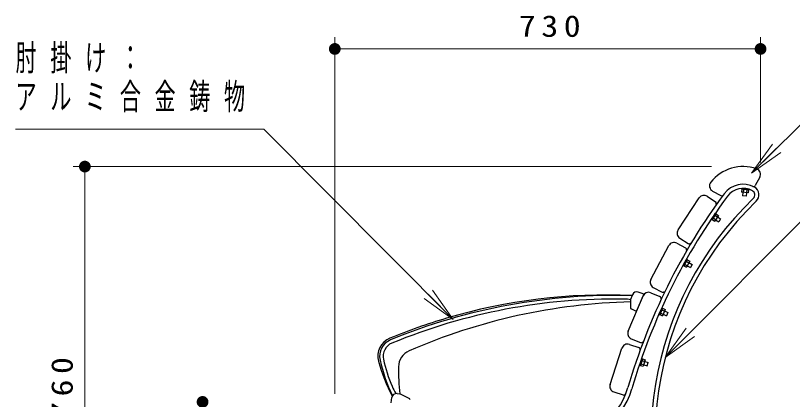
# Model space of a CAD drawing. Units: millimetres on the paper, scale 1:20. Extents: x -365 to 12, y -47 to 257.
# Drawn here: x -151.4 to -85.4, y 121.8 to 154.4 of the extents above; entities that cross this region are included whole.
import ezdxf

# ---------------------------------------------------------------- set-up
doc = ezdxf.new("R2010")
doc.units = ezdxf.units.MM
doc.layers.add('LY_1', color=7, linetype='Continuous', lineweight=25)
doc.styles.add('ＭＳ ゴシック', font='')
doc.styles.get('ＭＳ ゴシック').set_extended_font_data('MS Gothic')

# ---------------------------------------------------------------- blocks, each defined once
blk = doc.blocks.new('filled_dot')
at = {"color": 0, "linetype": 'Continuous', "lineweight": -2, "const_width": 1.25}
blk.add_lwpolyline([(-0.625, 0, 1), (0.625, 0, 1)], format="xyb", close=True, dxfattribs=at)

msp = doc.modelspace()

# ---------------------------------------------------------------- linework, layer by layer
at = {"layer": 'LY_1', "lineweight": 13}
for p, q in [((-124.322, 122.263), (-124.322, 152.586)), ((-88.151, 141.921), (-88.151, 152.586)), ((-124.322, 151.586), (-88.151, 151.586)), ((-88.92, 141.039), (-87.135, 143.502)), ((-88.92, 141.039), (-86.784, 143.146)), ((-86.433, 142.79), (-88.92, 141.039)), ((-92.305, 141.586), (-146.558, 141.586)), ((-145.558, 103.586), (-145.558, 141.586)), ((-114.261, 128.6), (-116.377, 130.726)), ((-116.023, 131.079), (-114.261, 128.6)), ((-114.261, 128.6), (-116.732, 130.373)), ((-96.242, 125.363), (-94.478, 127.839)), ((-96.242, 125.363), (-94.124, 127.486)), ((-93.77, 127.133), (-96.242, 125.363))]:
    msp.add_line(p, q, dxfattribs=at)
at = {"layer": 'LY_1'}
for p, q in [((-88.213, 140.681), (-88.603, 139.967)), ((-92.228, 139.506), (-91.518, 139.118)), ((-89.753, 139.655), (-89.78, 139.406)), ((-89.206, 139.344), (-89.78, 139.406)), ((-89.761, 139.731), (-89.769, 139.656)), ((-89.163, 139.591), (-89.769, 139.656)), ((-89.155, 139.665), (-89.761, 139.731)), ((-89.642, 139.391), (-89.674, 139.096)), ((-89.61, 139.639), (-89.636, 139.391)), ((-89.501, 139.703), (-89.489, 139.626)), ((-89.423, 139.619), (-89.435, 139.696)), ((-89.344, 139.359), (-89.376, 139.064)), ((-89.323, 139.608), (-89.35, 139.359)), ((-89.179, 139.592), (-89.206, 139.344)), ((-89.155, 139.665), (-89.163, 139.591)), ((-95.155, 136.197), (-93.377, 138.917)), ((-92.685, 139.062), (-91.973, 138.597)), ((-89.376, 139.064), (-89.674, 139.096)), ((-91.996, 137.632), (-92.329, 137.121)), ((-91.933, 137.591), (-92.266, 137.08)), ((-92.186, 137.34), (-92.112, 137.316)), ((-92.076, 137.372), (-92.15, 137.396)), ((-91.732, 137.44), (-92.048, 136.957)), ((-92.021, 137.456), (-91.811, 137.319)), ((-91.995, 137.632), (-91.933, 137.591)), ((-91.942, 137.577), (-91.732, 137.44)), ((-91.808, 137.324), (-91.544, 137.152)), ((-92.329, 137.121), (-92.266, 137.08)), ((-92.257, 137.094), (-92.048, 136.957)), ((-92.179, 137.215), (-91.969, 137.078)), ((-91.972, 137.073), (-91.708, 136.901)), ((-91.544, 137.152), (-91.708, 136.901)), ((-95.01, 135.505), (-94.299, 135.04)), ((-97.47, 131.996), (-95.943, 134.865)), ((-95.267, 135.071), (-94.516, 134.672)), ((-94.452, 133.708), (-94.739, 133.17)), ((-94.386, 133.673), (-94.672, 133.135)), ((-94.616, 133.401), (-94.54, 133.383)), ((-94.509, 133.442), (-94.584, 133.46)), ((-94.461, 133.531), (-94.24, 133.414)), ((-94.452, 133.708), (-94.386, 133.673)), ((-94.173, 133.541), (-94.444, 133.031)), ((-94.393, 133.659), (-94.173, 133.541)), ((-94.238, 133.419), (-93.959, 133.27)), ((-94.739, 133.17), (-94.672, 133.135)), ((-94.665, 133.149), (-94.444, 133.031)), ((-94.597, 133.276), (-94.376, 133.159)), ((-94.379, 133.154), (-94.101, 133.006)), ((-93.959, 133.27), (-94.1, 133.006)), ((-99.042, 130.697), (-99.128, 130.497)), ((-98.091, 130.697), (-98.679, 129.317)), ((-98.12, 130.764), (-98.537, 130.916)), ((-97.481, 130.865), (-96.698, 130.534)), ((-97.264, 131.32), (-96.514, 130.92)), ((-99.4, 127.605), (-98.136, 130.599)), ((-99.176, 129.534), (-99.16, 130.348)), ((-98.747, 129.292), (-99.148, 129.488)), ((-96.547, 129.581), (-96.784, 129.019)), ((-96.478, 129.551), (-96.715, 128.99)), ((-96.547, 129.581), (-96.478, 129.551)), ((-96.541, 129.403), (-96.31, 129.306)), ((-96.484, 129.536), (-96.254, 129.439)), ((-96.254, 129.439), (-96.479, 128.907)), ((-96.785, 129.019), (-96.715, 128.99)), ((-96.709, 129.005), (-96.479, 128.907)), ((-96.683, 129.26), (-96.606, 129.249)), ((-96.58, 129.31), (-96.657, 129.321)), ((-96.653, 129.138), (-96.423, 129.04)), ((-96.425, 129.035), (-96.134, 128.912)), ((-96.308, 129.311), (-96.018, 129.189)), ((-96.018, 129.189), (-96.134, 128.912)), ((-99.134, 126.95), (-98.351, 126.619)), ((-100.941, 123.067), (-99.924, 126.154)), ((-99.293, 126.472), (-98.486, 126.207)), ((-98.249, 125.277), (-98.435, 124.696)), ((-98.178, 125.254), (-98.364, 124.673)), ((-98.355, 124.945), (-98.278, 124.942)), ((-98.258, 125.005), (-98.335, 125.009)), ((-98.315, 124.826), (-98.077, 124.75)), ((-98.249, 125.277), (-98.178, 125.254)), ((-98.227, 125.101), (-97.989, 125.025)), ((-98.183, 125.239), (-97.945, 125.162)), ((-97.945, 125.162), (-98.121, 124.613)), ((-97.987, 125.03), (-97.693, 124.936)), ((-97.787, 124.651), (-97.693, 124.936)), ((-98.435, 124.696), (-98.364, 124.673)), ((-98.359, 124.689), (-98.121, 124.613)), ((-98.078, 124.745), (-97.787, 124.651)), ((-119.038, 122.288), (-118.821, 122.264)), ((-117.958, 121.835), (-118.675, 122.219)), ((-100.622, 122.436), (-99.815, 122.17)), ((-119.547, 121.516), (-119.476, 121.954))]:
    msp.add_line(p, q, dxfattribs=at)
at = {"layer": 'LY_1', "lineweight": 13}
for points in [[(-88.92, 141.039), (-83.151, 146.73), (-52.743, 146.73)], [(-114.261, 128.6), (-130.363, 144.777), (-151.448, 144.777)], [(-96.242, 125.363), (-83.252, 138.383), (-50.201, 138.383)]]:
    msp.add_lwpolyline(points, dxfattribs=at)
at = {"layer": 'LY_1'}
for centre, radius, start, end in [((-89.633, 138.086), 3.5, 70.9015, 141.71342), ((-88.651, 140.921), 0.5, 331.30751, 70.90163), ((-91.988, 139.945), 0.5, 141.71339, 241.30747), ((-89.633, 138.086), 2, 61.31495, 143.41579), ((-88.735, 140.039), 0.15, 245.30781, 331.30748), ((-49.484, 108.286), 52, 143.41576, 163.79285), ((-89.633, 138.086), 1.65, 61.31495, 143.41579), ((-89.033, 139.183), 0.4, 313.87315, 61.315), ((-89.033, 139.183), 0.75, 313.87315, 61.315), ((-49.484, 108.286), 51.65, 143.41576, 163.79285), ((-69.107, 118.458), 28.35, 133.87331, 207.37908), ((-69.107, 118.458), 28, 133.87331, 209.46894), ((-92.959, 138.643), 0.5, 56.83035, 146.83035), ((-91.446, 139.25), 0.15, 241.30751, 323.57713), ((-92.056, 138.471), 0.15, 326.83036, 56.83053), ((-94.737, 135.923), 0.5, 146.83035, 236.83038), ((-95.502, 134.63), 0.5, 61.96637, 151.96637), ((-94.587, 134.539), 0.15, 331.96638, 61.96655), ((-94.217, 135.165), 0.15, 236.83055, 326.83032), ((-97.029, 131.761), 0.5, 151.96637, 241.96639), ((-98.674, 130.54), 0.4, 69.90921, 156.90921), ((-97.675, 130.404), 0.5, 67.1024, 157.1024), ((-98.137, 130.717), 0.05, 336.90921, 69.90921), ((-96.443, 131.053), 0.15, 241.96657, 331.96633), ((-98.76, 130.34), 0.4, 156.90921, 178.8795), ((-96.756, 130.396), 0.15, 337.10241, 67.10258), ((-99.126, 129.533), 0.05, 178.8795, 243.90921), ((-98.725, 129.337), 0.05, 243.90921, 336.90921), ((-98.94, 127.411), 0.5, 157.1024, 247.10242), ((-99.449, 125.997), 0.5, 71.77556, 161.77556), ((-98.533, 126.064), 0.15, 341.77556, 71.77573), ((-98.293, 126.757), 0.15, 247.1026, 337.10236), ((-105.179, 124.474), 6, 264.00013, 343.79283), ((-100.466, 122.911), 0.5, 161.77556, 251.77558), ((-119.081, 121.89), 0.4, 83.78414, 170.78414), ((-118.864, 121.867), 0.4, 61.81384, 83.78414), ((-105.179, 124.474), 6.35, 264.00013, 343.79283), ((-99.768, 122.312), 0.15, 251.77576, 341.77552), ((-117.982, 121.791), 0.05, 356.78414, 61.81384)]:
    msp.add_arc(centre, radius, start, end, dxfattribs=at)
at = {"layer": 'LY_1', "color": 131}
for centre, radius, start, end in [((-100.529, 80.628), 50, 88.33958, 112.40466), ((-100.529, 80.628), 49.7, 89.12093, 112.40466), ((-97.995, 80.093), 50, 91.34094, 113.60109), ((-101.286, 83.168), 47.5, 87.33411, 106.58833), ((-99.817, 127.073), 3.25, 78.36956, 89.12093), ((-100.529, 80.628), 50.15, 106.58833, 112.40466), ((-119.015, 125.467), 1.65, 112.40466, 195.35198), ((-119.015, 125.467), 1.5, 112.40466, 192.86821), ((-119.015, 125.467), 1.5, 112.40466, 192.86821), ((-119.015, 125.467), 1.2, 112.40466, 192.86821), ((-117.413, 124.536), 1.5, 113.60109, 178.76206), ((-106.141, 129.002), 15, 195.35198, 207.54567), ((-105.854, 128.474), 15, 192.86821, 205.18861), ((-105.854, 128.474), 14.7, 192.86821, 202.25049), ((-103.916, 124.244), 15, 178.76206, 187.60009), ((-116.451, 124.138), 3.25, 202.25049, 214.49085)]:
    msp.add_arc(centre, radius, start, end, dxfattribs=at)

# ---------------------------------------------------------------- block references
at = {"layer": 'LY_1', "lineweight": 13, "xscale": 0.4, "yscale": 0.4}
msp.add_blockref('filled_dot', (-124.322, 151.586), dxfattribs=at)
for p, rotation in [((-88.151, 151.586), 180), ((-145.558, 141.586), 270), ((-135.558, 121.58), 270)]:
    msp.add_blockref('filled_dot', p, dxfattribs=dict(at, rotation=rotation))

# ---------------------------------------------------------------- texts
at = {"layer": 'LY_1', "style": 'ＭＳ ゴシック'}
for s, insert, char_height, attachment_point in [('\\T1.33;\\W1.15;730', (-105.822, 152.586), 1.833, 8), ('\\T1.64;\\W0.6;肘掛け：', (-151.448, 150.727), 2.199, 4), ('\\T1.64;\\W0.6;アルミ合金鋳物', (-151.448, 147.427), 2.199, 4)]:
    msp.add_mtext(s, dxfattribs=dict(at, insert=insert, char_height=char_height, attachment_point=attachment_point))
at = {"layer": 'LY_1', "insert": (-146.558, 123.001), "char_height": 1.833, "attachment_point": 8, "rotation": 90, "style": 'ＭＳ ゴシック'}
msp.add_mtext('\\T1.33;\\W1.15;760', dxfattribs=at)

doc.saveas('drawing.dxf')
